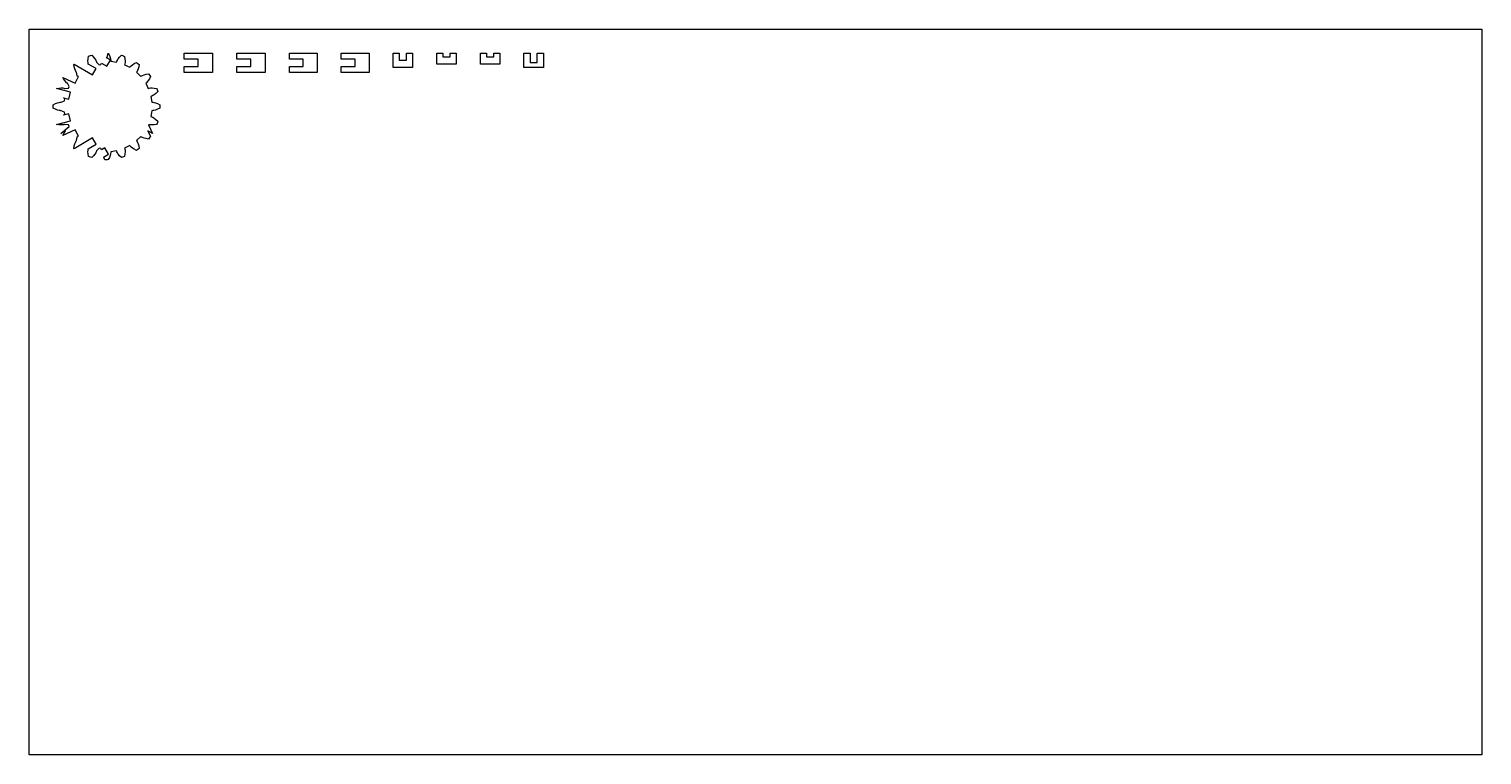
# Model space of a CAD drawing. Header units: metres. Extents: x 0 to 600, y 0 to 300.
import ezdxf

# ---------------------------------------------------------------- set-up
doc = ezdxf.new("R2010")
doc.units = ezdxf.units.M

msp = doc.modelspace()

# ---------------------------------------------------------------- linework, layer by layer
at = {"layer": 'C-1'}
for p, q in [((150.390717, 284.084979), (150.390717, 290)), ((150.390717, 290), (152.890717, 290)), ((152.890717, 290), (152.890717, 287.084979)), ((155.890717, 287.084979), (155.890717, 290)), ((155.890717, 290), (158.390717, 290)), ((158.390717, 290), (158.390717, 284.084979)), ((158.390717, 284.084979), (150.390717, 284.084979)), ((152.890717, 287.084979), (155.890717, 287.084979))]:
    msp.add_line(p, q, dxfattribs=at)
at = {"layer": 'C-2'}
for p, q in [((168.390717, 285.466657), (168.390717, 290)), ((168.390717, 290), (170.890717, 290)), ((170.890717, 290), (170.890717, 288.466657)), ((170.890717, 288.466657), (173.890717, 288.466657)), ((173.890717, 288.466657), (173.890717, 290)), ((173.890717, 290), (176.390717, 290)), ((176.390717, 290), (176.390717, 285.466657)), ((176.390717, 285.466657), (168.390717, 285.466657))]:
    msp.add_line(p, q, dxfattribs=at)
at = {"layer": 'C-3'}
for p, q in [((107.524092, 287.5), (107.524092, 290)), ((107.524092, 290), (118.96042, 290)), ((118.96042, 290), (118.96042, 282)), ((113.242256, 287.5), (107.524092, 287.5)), ((107.524092, 282), (107.524092, 284.5)), ((107.524092, 284.5), (113.242256, 284.5)), ((118.96042, 282), (107.524092, 282)), ((113.242256, 284.5), (113.242256, 287.5))]:
    msp.add_line(p, q, dxfattribs=at)
at = {"layer": 'C-4'}
for p, q in [((85.767718, 287.5), (85.767718, 290)), ((85.767718, 290), (97.524092, 290)), ((97.524092, 290), (97.524092, 282)), ((91.645905, 287.5), (85.767718, 287.5)), ((85.767718, 282), (85.767718, 284.5)), ((85.767718, 284.5), (91.645905, 284.5)), ((97.524092, 282), (85.767718, 282)), ((91.645905, 284.5), (91.645905, 287.5))]:
    msp.add_line(p, q, dxfattribs=at)
at = {"layer": 'C-5'}
for p, q in [((63.997562, 287.5), (63.997562, 290)), ((63.997562, 290), (75.767718, 290)), ((75.767718, 290), (75.767718, 282)), ((69.88264, 287.5), (63.997562, 287.5)), ((63.997562, 282), (63.997562, 284.5)), ((63.997562, 284.5), (69.88264, 284.5)), ((75.767718, 282), (63.997562, 282)), ((69.88264, 284.5), (69.88264, 287.5))]:
    msp.add_line(p, q, dxfattribs=at)
at = {"layer": 'C-6'}
for p, q in [((128.96042, 287.5), (128.96042, 290)), ((128.96042, 290), (140.390717, 290)), ((140.390717, 290), (140.390717, 282)), ((134.675568, 287.5), (128.96042, 287.5)), ((128.96042, 282), (128.96042, 284.5)), ((128.96042, 284.5), (134.675568, 284.5)), ((140.390717, 282), (128.96042, 282)), ((134.675568, 284.5), (134.675568, 287.5))]:
    msp.add_line(p, q, dxfattribs=at)
at = {"layer": 'C-7'}
for p, q in [((186.390717, 285.467807), (186.390717, 290)), ((186.390717, 290), (188.890717, 290)), ((188.890717, 290), (188.890717, 288.467807)), ((188.890717, 288.467807), (191.890717, 288.467807)), ((191.890717, 288.467807), (191.890717, 290)), ((191.890717, 290), (194.390717, 290)), ((194.390717, 290), (194.390717, 285.467807)), ((194.390717, 285.467807), (186.390717, 285.467807))]:
    msp.add_line(p, q, dxfattribs=at)
at = {"layer": 'C-8'}
for p, q in [((204.390717, 284.086689), (204.390717, 290)), ((204.390717, 290), (206.890717, 290)), ((206.890717, 290), (206.890717, 286.161586)), ((209.890717, 286.161586), (209.890717, 290)), ((209.890717, 290), (212.390717, 290)), ((212.390717, 290), (212.390717, 284.086689)), ((212.390717, 284.086689), (204.390717, 284.086689)), ((206.890717, 286.161586), (209.890717, 286.161586))]:
    msp.add_line(p, q, dxfattribs=at)
at = {"layer": 'sheet_boundary'}
for p, q in [((0, 300), (600, 300)), ((0, 0), (0, 300)), ((600, 300), (600, 0)), ((600, 0), (0, 0))]:
    msp.add_line(p, q, dxfattribs=at)
at = {"layer": 'Z-1'}
for p, q in [((24.38239, 287.658533), (24.544688, 288.719878)), ((24.544688, 288.719878), (25.42107, 289.004631)), ((25.42107, 289.004631), (25.864559, 289.138474)), ((25.864559, 289.138474), (26.612024, 288.382986)), ((26.612024, 288.382986), (27.158093, 287.706303)), ((33.66215, 287.190221), (31.824398, 288.299319)), ((31.824398, 288.299319), (32.21209, 288.253419)), ((32.21209, 288.253419), (32.693546, 290)), ((32.693546, 290), (33.170969, 289.050508)), ((33.170969, 289.050508), (33.481205, 288.238199)), ((33.481205, 288.238199), (33.657643, 287.585314)), ((36.839469, 287.706303), (37.385538, 288.382986)), ((37.385538, 288.382986), (38.140682, 289.146234)), ((38.140682, 289.146234), (39.017064, 288.861481)), ((39.017064, 288.861481), (39.454524, 288.709085)), ((39.454524, 288.709085), (39.615172, 287.658533)), ((18.510113, 285.402872), (18.598927, 285.467399)), ((18.683733, 284.343319), (18.510113, 285.402872)), ((18.598927, 285.467399), (18.598927, 285.467399)), ((18.598927, 285.467399), (26.236152, 281.036104)), ((18.91021, 283.503797), (18.683733, 284.343319)), ((19.151224, 282.871893), (18.91021, 283.503797)), ((19.367775, 282.440072), (19.151224, 282.871893)), ((19.522719, 282.195114), (19.367775, 282.440072)), ((19.581516, 282.118433), (19.522719, 282.195114)), ((19.889659, 280.645021), (19.581516, 282.118433)), ((24.338356, 286.790115), (24.38239, 287.658533)), ((24.372305, 286.114662), (24.338356, 286.790115)), ((24.444817, 285.637058), (24.372305, 286.114662)), ((24.47272, 285.527706), (24.444817, 285.637058)), ((27.741739, 283.630946), (24.47272, 285.527706)), ((26.236152, 281.036104), (27.741739, 283.630946)), ((27.158093, 287.706303), (27.527648, 287.139895)), ((27.527648, 287.139895), (27.749714, 286.710884)), ((27.749714, 286.710884), (27.856815, 286.441547)), ((27.856815, 286.441547), (27.884292, 286.348907)), ((27.884292, 286.348907), (28.895185, 285.233566)), ((28.895185, 285.233566), (29.628403, 285.349695)), ((29.628403, 285.349695), (29.900826, 285.956213)), ((29.900826, 285.956213), (32.112043, 284.621726)), ((32.112043, 284.621726), (33.66215, 287.190221)), ((33.657643, 287.585314), (33.736268, 287.108679)), ((33.736268, 287.108679), (33.76121, 286.721439)), ((33.76121, 286.721439), (36.104464, 286.350302)), ((36.104464, 286.350302), (36.247848, 286.710884)), ((36.247848, 286.710884), (36.469914, 287.139895)), ((36.469914, 287.139895), (36.839469, 287.706303)), ((39.552745, 285.637058), (39.456803, 285.261062)), ((39.456803, 285.261062), (41.570682, 284.183988)), ((39.625257, 286.114662), (39.552745, 285.637058)), ((39.615172, 287.658533), (39.659206, 286.790115)), ((39.659206, 286.790115), (39.625257, 286.114662)), ((41.570682, 284.183988), (41.818475, 284.482611)), ((41.818475, 284.482611), (42.162243, 284.822002)), ((42.162243, 284.822002), (42.688741, 285.246491)), ((42.688741, 285.246491), (43.41719, 285.72131)), ((43.41719, 285.72131), (44.37123, 286.213849)), ((44.37123, 286.213849), (45.116727, 285.672216)), ((44.629787, 282.440072), (44.422351, 282.112128)), ((44.422351, 282.112128), (46.099936, 280.434543)), ((44.846338, 282.871893), (44.629787, 282.440072)), ((45.087353, 283.503797), (44.846338, 282.871893)), ((45.313829, 284.343319), (45.087353, 283.503797)), ((45.116727, 285.672216), (45.485683, 285.392097)), ((45.485683, 285.392097), (45.313829, 284.343319)), ((14.288445, 279.429381), (13.982376, 280.022231)), ((13.982376, 280.022231), (19.088577, 277.621067)), ((14.763264, 278.700933), (14.288445, 279.429381)), ((15.187752, 278.174435), (14.763264, 278.700933)), ((15.527143, 277.830667), (15.187752, 278.174435)), ((15.7502, 277.645577), (15.527143, 277.830667)), ((15.829815, 277.590818), (15.7502, 277.645577)), ((16.578186, 276.284742), (15.829815, 277.590818)), ((16.241163, 275.623297), (16.578186, 276.284742)), ((19.088577, 277.621067), (20.365204, 280.335883)), ((19.831494, 280.586857), (19.889659, 280.645021)), ((20.365204, 280.335883), (19.831494, 280.586857)), ((46.099936, 280.434543), (46.42788, 280.641979)), ((46.42788, 280.641979), (46.859701, 280.85853)), ((46.859701, 280.85853), (47.491605, 281.099545)), ((47.491605, 281.099545), (48.331127, 281.326021)), ((48.470419, 277.830667), (48.171796, 277.582873)), ((48.171796, 277.582873), (49.24887, 275.468995)), ((48.331127, 281.326021), (49.39068, 281.499641)), ((48.809811, 278.174435), (48.470419, 277.830667)), ((49.234299, 278.700933), (48.809811, 278.174435)), ((49.709118, 279.429381), (49.234299, 278.700933)), ((49.39068, 281.499641), (49.932312, 280.754146)), ((50.19665, 280.373722), (49.709118, 279.429381)), ((49.932312, 280.754146), (50.19665, 280.373722)), ((11.282609, 275.4427), (11.289877, 275.465066)), ((17.136813, 273.930301), (11.282609, 275.4427)), ((11.289877, 275.465066), (12.351221, 275.627364)), ((12.351221, 275.627364), (13.219639, 275.671398)), ((13.219639, 275.671398), (13.895092, 275.637449)), ((13.28692, 269.764595), (14.660059, 270.381351)), ((13.895092, 275.637449), (14.372696, 275.564937)), ((14.776188, 271.114569), (14.271427, 271.57206)), ((14.271427, 271.57206), (16.386417, 271.025665)), ((14.372696, 275.564937), (14.653547, 275.493273)), ((14.653547, 275.493273), (14.744644, 275.461049)), ((14.660059, 270.381351), (14.776188, 271.114569)), ((14.744644, 275.461049), (16.241163, 275.623297)), ((16.386417, 271.025665), (17.136813, 273.930301)), ((49.24887, 275.468995), (49.624866, 275.564937)), ((49.624866, 275.564937), (50.10247, 275.637449)), ((50.10247, 275.637449), (50.777924, 275.671398)), ((50.698692, 272.26004), (50.338111, 272.116655)), ((50.338111, 272.116655), (50.709247, 269.773402)), ((51.127703, 272.482106), (50.698692, 272.26004)), ((50.777924, 275.671398), (51.646341, 275.627364)), ((51.694111, 272.851661), (51.127703, 272.482106)), ((51.646341, 275.627364), (52.696894, 275.466716)), ((52.370794, 273.39773), (51.694111, 272.851661)), ((53.126282, 274.145196), (52.370794, 273.39773)), ((52.696894, 275.466716), (52.849289, 275.029255)), ((52.849289, 275.029255), (52.992439, 274.588684)), ((52.992439, 274.588684), (53.126282, 274.145196)), ((10, 268.700833), (10.959246, 269.183161)), ((10, 267.321113), (10, 268.700833)), ((10.959246, 266.838785), (10, 267.321113)), ((10.959246, 269.183161), (11.771555, 269.493396)), ((11.771555, 266.52855), (10.959246, 266.838785)), ((11.771555, 269.493396), (12.42444, 269.669835)), ((12.42444, 266.352111), (11.771555, 266.52855)), ((12.42444, 269.669835), (12.901075, 269.74846)), ((12.901075, 266.273486), (12.42444, 266.352111)), ((12.901075, 269.74846), (13.190324, 269.76709)), ((13.190324, 266.254856), (12.901075, 266.273486)), ((13.190324, 269.76709), (13.28692, 269.764595)), ((13.28692, 266.257351), (13.190324, 266.254856)), ((14.660059, 265.640595), (13.28692, 266.257351)), ((16.379746, 264.984803), (14.256375, 264.436243)), ((14.256375, 264.436243), (14.776188, 264.907377)), ((14.776188, 264.907377), (14.660059, 265.640595)), ((17.130141, 262.080168), (16.379746, 264.984803)), ((50.709247, 266.248544), (50.338111, 263.905291)), ((50.709247, 269.773402), (51.096487, 269.74846)), ((51.096487, 266.273486), (50.709247, 266.248544)), ((51.096487, 269.74846), (51.573122, 269.669835)), ((51.573122, 266.352111), (51.096487, 266.273486)), ((51.573122, 269.669835), (52.226007, 269.493396)), ((52.226007, 266.52855), (51.573122, 266.352111)), ((52.226007, 269.493396), (53.038317, 269.183161)), ((53.038317, 266.838785), (52.226007, 266.52855)), ((53.038317, 269.183161), (53.987808, 268.705737)), ((53.987808, 267.316209), (53.038317, 266.838785)), ((53.987808, 268.705737), (53.997562, 268.242595)), ((53.997562, 267.779351), (53.987808, 267.316209)), ((53.997562, 268.242595), (53.997562, 267.779351)), ((11.285533, 260.570248), (17.130141, 262.080168)), ((11.289877, 260.55688), (11.285533, 260.570248)), ((12.351221, 260.394582), (11.289877, 260.55688)), ((13.219639, 260.350548), (12.351221, 260.394582)), ((13.063089, 256.810992), (16.578186, 259.737204)), ((13.895092, 260.384497), (13.219639, 260.350548)), ((14.372696, 260.457009), (13.895092, 260.384497)), ((19.091305, 258.392407), (13.975726, 255.986833)), ((14.653547, 260.528673), (14.372696, 260.457009)), ((14.744644, 260.560897), (14.653547, 260.528673)), ((16.241163, 260.398649), (14.744644, 260.560897)), ((16.578186, 259.737204), (16.241163, 260.398649)), ((20.367933, 255.677592), (19.091305, 258.392407)), ((50.777924, 260.350548), (49.314255, 260.424114)), ((49.314255, 260.424114), (50.934473, 256.810992)), ((50.338111, 263.905291), (50.698692, 263.761906)), ((50.698692, 263.761906), (51.127703, 263.53984)), ((51.646341, 260.394582), (50.777924, 260.350548)), ((51.127703, 263.53984), (51.694111, 263.170285)), ((52.696894, 260.55523), (51.646341, 260.394582)), ((51.694111, 263.170285), (52.370794, 262.624216)), ((52.370794, 262.624216), (53.126282, 261.87675)), ((52.849289, 260.992691), (52.696894, 260.55523)), ((52.992439, 261.433262), (52.849289, 260.992691)), ((53.126282, 261.87675), (52.992439, 261.433262)), ((14.981035, 257.9341), (13.063089, 256.810992)), ((13.975726, 255.986833), (14.981035, 257.9341)), ((26.237146, 254.976665), (18.606391, 250.549124)), ((18.683733, 251.678627), (18.91021, 252.518149)), ((18.91021, 252.518149), (19.151224, 253.150053)), ((19.151224, 253.150053), (19.367775, 253.581874)), ((19.367775, 253.581874), (19.522719, 253.826832)), ((19.522719, 253.826832), (19.581516, 253.903513)), ((19.581516, 253.903513), (19.889659, 255.376925)), ((19.838129, 255.428455), (20.367933, 255.677592)), ((19.889659, 255.376925), (19.838129, 255.428455)), ((24.469799, 250.48279), (27.742734, 252.381823)), ((27.742734, 252.381823), (26.237146, 254.976665)), ((46.099936, 255.587403), (44.422351, 253.909818)), ((44.422351, 253.909818), (44.629787, 253.581874)), ((44.629787, 253.581874), (44.846338, 253.150053)), ((44.846338, 253.150053), (45.087353, 252.518149)), ((45.087353, 252.518149), (45.313829, 251.678627)), ((46.42788, 255.379967), (46.099936, 255.587403)), ((46.859701, 255.163416), (46.42788, 255.379967)), ((47.491605, 254.922401), (46.859701, 255.163416)), ((48.331127, 254.695925), (47.491605, 254.922401)), ((49.39068, 254.522305), (48.331127, 254.695925)), ((50.934473, 256.810992), (49.016528, 257.9341)), ((49.016528, 257.9341), (50.19665, 255.648224)), ((49.932312, 255.2678), (49.39068, 254.522305)), ((50.19665, 255.648224), (49.932312, 255.2678)), ((18.510113, 250.619074), (18.683733, 251.678627)), ((18.606391, 250.549124), (18.510113, 250.619074)), ((18.606391, 250.549124), (18.606391, 250.549124)), ((24.338356, 249.231831), (24.372305, 249.907284)), ((24.38239, 248.363413), (24.338356, 249.231831)), ((24.372305, 249.907284), (24.444817, 250.384888)), ((24.544688, 247.302068), (24.38239, 248.363413)), ((24.444817, 250.384888), (24.469799, 250.48279)), ((25.42107, 247.017315), (24.544688, 247.302068)), ((25.864559, 246.883472), (25.42107, 247.017315)), ((26.612024, 247.63896), (25.864559, 246.883472)), ((27.158093, 248.315643), (26.612024, 247.63896)), ((27.527648, 248.882051), (27.158093, 248.315643)), ((27.749714, 249.311062), (27.527648, 248.882051)), ((27.856815, 249.580399), (27.749714, 249.311062)), ((27.884292, 249.673039), (27.856815, 249.580399)), ((28.895185, 250.78838), (27.884292, 249.673039)), ((29.628403, 250.672251), (28.895185, 250.78838)), ((29.904272, 250.058059), (29.628403, 250.672251)), ((31.321465, 250.913346), (29.904272, 250.058059)), ((30.783373, 247.084606), (32.871572, 248.344851)), ((30.826594, 246.971437), (30.783373, 247.084606)), ((31.308921, 246.012192), (30.826594, 246.971437)), ((32.230403, 246.012192), (31.308921, 246.012192)), ((32.871572, 248.344851), (31.321465, 250.913346)), ((32.693546, 246.021946), (32.230403, 246.012192)), ((33.170969, 246.971438), (32.693546, 246.021946)), ((33.481205, 247.783747), (33.170969, 246.971438)), ((33.657643, 248.436632), (33.481205, 247.783747)), ((33.736268, 248.913267), (33.657643, 248.436632)), ((33.76121, 249.300507), (33.736268, 248.913267)), ((36.104464, 249.671644), (33.76121, 249.300507)), ((36.247848, 249.311062), (36.104464, 249.671644)), ((36.469914, 248.882051), (36.247848, 249.311062)), ((36.839469, 248.315643), (36.469914, 248.882051)), ((37.385538, 247.63896), (36.839469, 248.315643)), ((38.140682, 246.875712), (37.385538, 247.63896)), ((39.017064, 247.160465), (38.140682, 246.875712)), ((39.454524, 247.312861), (39.017064, 247.160465)), ((39.615172, 248.363413), (39.454524, 247.312861)), ((41.570682, 251.837958), (39.456803, 250.760884)), ((39.456803, 250.760884), (39.552745, 250.384888)), ((39.552745, 250.384888), (39.625257, 249.907284)), ((39.659206, 249.231831), (39.615172, 248.363413)), ((39.625257, 249.907284), (39.659206, 249.231831)), ((41.818475, 251.539335), (41.570682, 251.837958)), ((42.162243, 251.199944), (41.818475, 251.539335)), ((42.688741, 250.775455), (42.162243, 251.199944)), ((43.41719, 250.300636), (42.688741, 250.775455)), ((44.37123, 249.808097), (43.41719, 250.300636)), ((45.116727, 250.34973), (44.37123, 249.808097)), ((45.485683, 250.629849), (45.116727, 250.34973)), ((45.313829, 251.678627), (45.485683, 250.629849))]:
    msp.add_line(p, q, dxfattribs=at)

doc.saveas('drawing.dxf')
